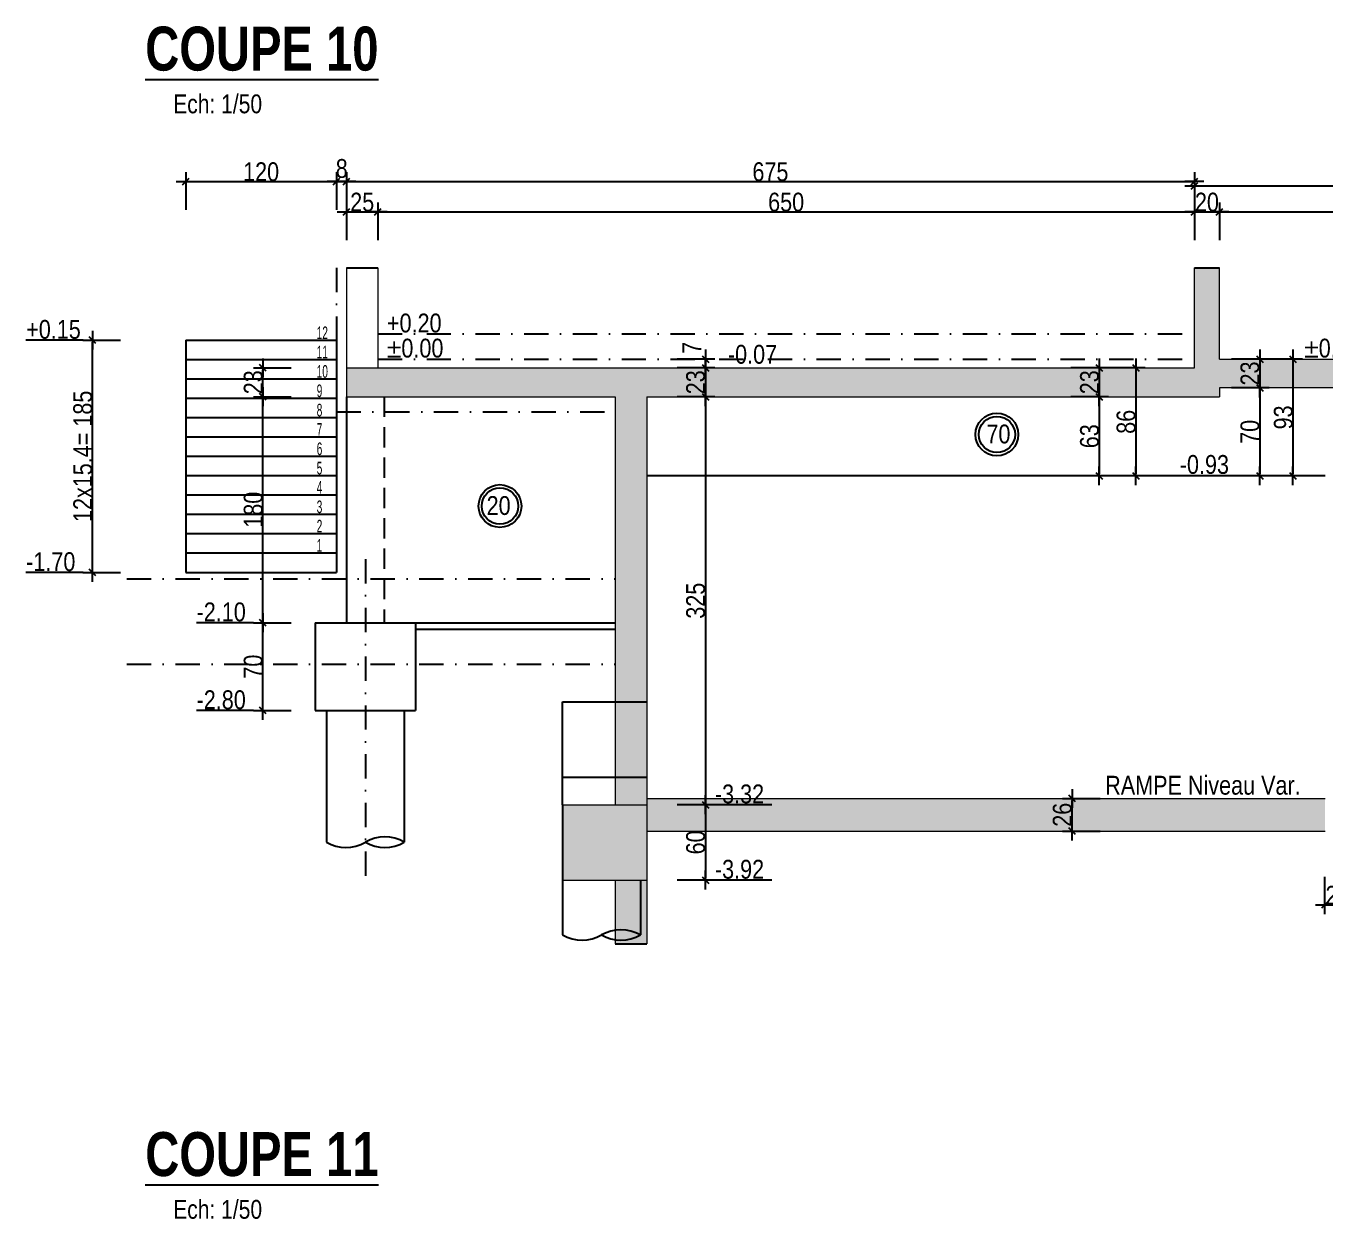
# Model space of a CAD drawing. Header units: centimetres. Extents: x 0 to 23018, y -29024 to -24812.
# Drawn here: x 18714 to 19749, y -28026 to -27075 of the extents above; entities that cross this region are included whole.
import ezdxf
from ezdxf.enums import TextEntityAlignment as Align

# ---------------------------------------------------------------- set-up
doc = ezdxf.new("R2010")
doc.units = ezdxf.units.CM
doc.header["$LTSCALE"] = 25.4
doc.header["$PDMODE"] = 1
doc.header["$PDSIZE"] = -2
doc.linetypes.add('CACHEX2', pattern=[19.05, 12.7, -6.35])
doc.linetypes.add('TIRETPTX2', pattern=[50.8, 25.4, -12.7, 0, -12.7])
for name, color, linetype in [('01_linteaux', 2, 'Continuous'), ('01_murs_sup', 2, 'CACHEX2'), ('01_poch_BN', 9, 'Continuous'), ('01_texte', 230, 'Continuous'), ('AA_COTES', 2, 'Continuous')]:
    doc.layers.add(name, color=color, linetype=linetype)
doc.layers.add('01_murs_coup', color=5, linetype='Continuous', lineweight=60)
doc.styles.add('ARIAL NA', font='ARIALN.TTF')
doc.styles.add('impact', font='impact.ttf')
doc.styles.add('MATTE_TXT', font='arial.ttf')
doc.styles.add('STYLE2', font='ARIALN.TTF')
doc.dimstyles.new('JB50', dxfattribs={"dimscale": 0.1, "dimtxt": 150, "dimasz": 15, "dimexe": 0.1, "dimexo": 0.1, "dimgap": 0.09, "dimtad": 1, "dimdec": 1, "dimdsep": 46, "dimtxsty": 'STYLE2', "dimblk1": 'BOND_G', "dimblk2": 'BOND_D', "dimsah": 1, "dimcen": 1.5, "dimdle": 0.01, "dimse1": 1, "dimse2": 1, "dimclrd": 4, "dimclre": 2, "dimclrt": 6, "dimazin": 2, "dimtfac": 2.333333, "dimtdec": 1, "dimtix": 1, "dimtmove": 2, "dimatfit": 3, "dimldrblk": 'BOND_G', "dimfxl": 1, "dimtolj": 1, "dimtzin": 0, "dimarcsym": 0})

# ---------------------------------------------------------------- blocks, each defined once
blk = doc.blocks.new('BOND_G')
at = {"layer": 'AA_COTES', "color": 0}
for p, q in [((0, -5), (0, 15)), ((5, 0), (-5, 0)), ((1.77, 1.77), (-1.77, -1.77))]:
    blk.add_line(p, q, dxfattribs=at)
blk = doc.blocks.new('BOND_D')
at = {"layer": 'AA_COTES', "color": 0}
for p, q in [((5, 0), (-5, 0)), ((-1.77, -1.77), (1.77, 1.77)), ((0, 5), (0, -15))]:
    blk.add_line(p, q, dxfattribs=at)
blk = doc.blocks.new('*D240')
at = {"color": 4, "lineweight": -2, "transparency": 16777216}
blk.add_line((19646.1, -27223.6), (19663.1, -27223.6), dxfattribs=at)
at = {"layer": 'Defpoints', "color": 0, "transparency": 16777216}
for p in [(19664.6, -27223.6), (19644.6, -27268.1), (19664.6, -27268.1)]:
    blk.add_point(p, dxfattribs=at)
at = {"color": 4, "lineweight": -2, "transparency": 16777216, "xscale": 1.5, "yscale": 1.5, "zscale": 1.5, "rotation": 180}
blk.add_blockref('BOND_G', (19644.6, -27223.6), dxfattribs=at)
at = {"color": 4, "lineweight": -2, "transparency": 16777216, "xscale": 1.5, "yscale": 1.5, "zscale": 1.5}
blk.add_blockref('BOND_D', (19664.6, -27223.6), dxfattribs=at)
at = {"color": 6, "transparency": 16777216, "insert": (19654.6, -27215.9), "char_height": 15, "attachment_point": 5, "style": 'STYLE2'}
blk.add_mtext('\\A1;20', dxfattribs=at)
blk = doc.blocks.new('*D241')
at = {"color": 4, "lineweight": -2, "transparency": 16777216}
blk.add_line((19666.1, -27223.6), (19915.1, -27223.6), dxfattribs=at)
at = {"layer": 'Defpoints', "color": 0, "transparency": 16777216}
for p in [(19916.6, -27223.6), (19664.6, -27268.1), (19916.6, -27268.1)]:
    blk.add_point(p, dxfattribs=at)
at = {"color": 4, "lineweight": -2, "transparency": 16777216, "xscale": 1.5, "yscale": 1.5, "zscale": 1.5, "rotation": 180}
blk.add_blockref('BOND_G', (19664.6, -27223.6), dxfattribs=at)
at = {"color": 4, "lineweight": -2, "transparency": 16777216, "xscale": 1.5, "yscale": 1.5, "zscale": 1.5}
blk.add_blockref('BOND_D', (19916.6, -27223.6), dxfattribs=at)
at = {"color": 6, "transparency": 16777216, "insert": (19790.6, -27215.9), "char_height": 15, "attachment_point": 5, "style": 'STYLE2'}
blk.add_mtext('\\A1;252', dxfattribs=at)
blk = doc.blocks.new('*D242')
at = {"color": 4, "lineweight": -2, "transparency": 16777216}
blk.add_line((18996.1, -27223.6), (19643.1, -27223.6), dxfattribs=at)
at = {"layer": 'Defpoints', "color": 0, "transparency": 16777216}
for p in [(19644.6, -27223.6), (18994.6, -27268.1), (19644.6, -27268.1)]:
    blk.add_point(p, dxfattribs=at)
at = {"color": 4, "lineweight": -2, "transparency": 16777216, "xscale": 1.5, "yscale": 1.5, "zscale": 1.5, "rotation": 180}
blk.add_blockref('BOND_G', (18994.6, -27223.6), dxfattribs=at)
at = {"color": 4, "lineweight": -2, "transparency": 16777216, "xscale": 1.5, "yscale": 1.5, "zscale": 1.5}
blk.add_blockref('BOND_D', (19644.6, -27223.6), dxfattribs=at)
at = {"color": 6, "transparency": 16777216, "insert": (19319.6, -27215.9), "char_height": 15, "attachment_point": 5, "style": 'STYLE2'}
blk.add_mtext('\\A1;650', dxfattribs=at)
blk = doc.blocks.new('*D243')
at = {"color": 4, "lineweight": -2, "transparency": 16777216}
blk.add_line((18971.1, -27223.6), (18993.1, -27223.6), dxfattribs=at)
at = {"layer": 'Defpoints', "color": 0, "transparency": 16777216}
for p in [(18994.6, -27223.6), (18969.6, -27268.1), (18994.6, -27268.1)]:
    blk.add_point(p, dxfattribs=at)
at = {"color": 4, "lineweight": -2, "transparency": 16777216, "xscale": 1.5, "yscale": 1.5, "zscale": 1.5, "rotation": 180}
blk.add_blockref('BOND_G', (18969.6, -27223.6), dxfattribs=at)
at = {"color": 4, "lineweight": -2, "transparency": 16777216, "xscale": 1.5, "yscale": 1.5, "zscale": 1.5}
blk.add_blockref('BOND_D', (18994.6, -27223.6), dxfattribs=at)
at = {"color": 6, "transparency": 16777216, "insert": (18982.1, -27215.9), "char_height": 15, "attachment_point": 5, "style": 'STYLE2'}
blk.add_mtext('\\A1;25', dxfattribs=at)
blk = doc.blocks.new('*D201')
at = {"color": 4, "lineweight": -2, "transparency": 16777216}
blk.add_line((18971.1, -27199.4), (19643.1, -27199.4), dxfattribs=at)
at = {"layer": 'Defpoints', "color": 0, "transparency": 16777216}
for p in [(19644.6, -27199.4), (18969.6, -27238.9), (19644.6, -27246.1)]:
    blk.add_point(p, dxfattribs=at)
at = {"color": 4, "lineweight": -2, "transparency": 16777216, "xscale": 1.5, "yscale": 1.5, "zscale": 1.5, "rotation": 180}
blk.add_blockref('BOND_G', (18969.6, -27199.4), dxfattribs=at)
at = {"color": 4, "lineweight": -2, "transparency": 16777216, "xscale": 1.5, "yscale": 1.5, "zscale": 1.5}
blk.add_blockref('BOND_D', (19644.6, -27199.4), dxfattribs=at)
at = {"color": 6, "transparency": 16777216, "insert": (19307.1, -27191.7), "char_height": 15, "attachment_point": 5, "style": 'STYLE2'}
blk.add_mtext('\\A1;675', dxfattribs=at)
blk = doc.blocks.new('*D244')
at = {"color": 4, "lineweight": -2, "transparency": 16777216}
blk.add_line((19646.1, -27202.9), (19935.1, -27202.9), dxfattribs=at)
at = {"layer": 'Defpoints', "color": 0, "transparency": 16777216}
for p in [(19936.6, -27202.9), (19644.6, -27308), (19936.6, -27308)]:
    blk.add_point(p, dxfattribs=at)
at = {"color": 4, "lineweight": -2, "transparency": 16777216, "xscale": 1.5, "yscale": 1.5, "zscale": 1.5, "rotation": 180}
blk.add_blockref('BOND_G', (19644.6, -27202.9), dxfattribs=at)
at = {"color": 4, "lineweight": -2, "transparency": 16777216, "xscale": 1.5, "yscale": 1.5, "zscale": 1.5}
blk.add_blockref('BOND_D', (19936.6, -27202.9), dxfattribs=at)
at = {"color": 6, "transparency": 16777216, "insert": (19790.6, -27195.2), "char_height": 15, "attachment_point": 5, "style": 'STYLE2'}
blk.add_mtext('\\A1;292', dxfattribs=at)
blk = doc.blocks.new('*D245')
at = {"color": 4, "lineweight": -2, "transparency": 16777216}
blk.add_line((18843.1, -27199.4), (18960.1, -27199.4), dxfattribs=at)
at = {"layer": 'Defpoints', "color": 0, "transparency": 16777216}
for p in [(18961.6, -27199.4), (18841.6, -27325.8), (18961.6, -27325.8)]:
    blk.add_point(p, dxfattribs=at)
at = {"color": 4, "lineweight": -2, "transparency": 16777216, "xscale": 1.5, "yscale": 1.5, "zscale": 1.5, "rotation": 180}
blk.add_blockref('BOND_G', (18841.6, -27199.4), dxfattribs=at)
at = {"color": 4, "lineweight": -2, "transparency": 16777216, "xscale": 1.5, "yscale": 1.5, "zscale": 1.5}
blk.add_blockref('BOND_D', (18961.6, -27199.4), dxfattribs=at)
at = {"color": 6, "transparency": 16777216, "insert": (18901.6, -27191.7), "char_height": 15, "attachment_point": 5, "style": 'STYLE2'}
blk.add_mtext('\\A1;120', dxfattribs=at)
blk = doc.blocks.new('*D203')
at = {"color": 4, "lineweight": -2, "transparency": 16777216}
blk.add_line((18963.1, -27199.4), (18968.1, -27199.4), dxfattribs=at)
at = {"layer": 'Defpoints', "color": 0, "transparency": 16777216}
for p in [(18961.6, -27206.9), (18969.6, -27199.4), (18969.6, -27206.9)]:
    blk.add_point(p, dxfattribs=at)
at = {"color": 4, "lineweight": -2, "transparency": 16777216, "xscale": 1.5, "yscale": 1.5, "zscale": 1.5, "rotation": 180}
blk.add_blockref('BOND_G', (18961.6, -27199.4), dxfattribs=at)
at = {"color": 4, "lineweight": -2, "transparency": 16777216, "xscale": 1.5, "yscale": 1.5, "zscale": 1.5}
blk.add_blockref('BOND_D', (18969.6, -27199.4), dxfattribs=at)
at = {"color": 6, "transparency": 16777216, "insert": (18965.8, -27189.1), "char_height": 15, "attachment_point": 5, "style": 'STYLE2'}
blk.add_mtext('\\A1;8', dxfattribs=at)
blk = doc.blocks.new('*D204')
at = {"color": 4, "lineweight": -2, "transparency": 16777216}
blk.add_line((18767.3, -27509.3), (18767.3, -27327.3), dxfattribs=at)
at = {"layer": 'Defpoints', "color": 0, "transparency": 16777216}
for p in [(18767.3, -27325.8), (18859, -27325.8), (18859, -27510.8)]:
    blk.add_point(p, dxfattribs=at)
at = {"color": 4, "lineweight": -2, "transparency": 16777216, "xscale": 1.5, "yscale": 1.5, "zscale": 1.5}
for name, p, rotation in [('BOND_D', (18767.3, -27325.8), 90), ('BOND_G', (18767.3, -27510.8), 270)]:
    blk.add_blockref(name, p, dxfattribs=dict(at, rotation=rotation))
at = {"color": 6, "transparency": 16777216, "insert": (18759.7, -27418.3), "char_height": 15, "attachment_point": 5, "rotation": 90, "style": 'STYLE2'}
blk.add_mtext('\\A1;12x15.4= 185', dxfattribs=at)
blk = doc.blocks.new('*D207')
at = {"color": 4, "lineweight": -2, "transparency": 16777216}
blk.add_line((18903, -27549.3), (18903, -27372.3), dxfattribs=at)
at = {"layer": 'Defpoints', "color": 0, "transparency": 16777216}
for p in [(18903, -27370.8), (19017.5, -27370.8), (19017.5, -27550.8)]:
    blk.add_point(p, dxfattribs=at)
at = {"color": 4, "lineweight": -2, "transparency": 16777216, "xscale": 1.5, "yscale": 1.5, "zscale": 1.5}
for name, p, rotation in [('BOND_D', (18903, -27370.8), 90), ('BOND_G', (18903, -27550.8), 270)]:
    blk.add_blockref(name, p, dxfattribs=dict(at, rotation=rotation))
at = {"color": 6, "transparency": 16777216, "insert": (18895.4, -27460.8), "char_height": 15, "attachment_point": 5, "rotation": 90, "style": 'STYLE2'}
blk.add_mtext('\\A1;180', dxfattribs=at)
blk = doc.blocks.new('*D208')
at = {"color": 4, "lineweight": -2, "transparency": 16777216}
blk.add_line((18903, -27619.3), (18903, -27552.3), dxfattribs=at)
at = {"layer": 'Defpoints', "color": 0, "transparency": 16777216}
for p in [(18903, -27550.8), (18944.6, -27550.8), (18944.6, -27620.8)]:
    blk.add_point(p, dxfattribs=at)
at = {"color": 4, "lineweight": -2, "transparency": 16777216, "xscale": 1.5, "yscale": 1.5, "zscale": 1.5}
for name, p, rotation in [('BOND_D', (18903, -27550.8), 90), ('BOND_G', (18903, -27620.8), 270)]:
    blk.add_blockref(name, p, dxfattribs=dict(at, rotation=rotation))
at = {"color": 6, "transparency": 16777216, "insert": (18895.4, -27585.8), "char_height": 15, "attachment_point": 5, "rotation": 90, "style": 'STYLE2'}
blk.add_mtext('\\A1;70', dxfattribs=at)
blk = doc.blocks.new('*D209')
at = {"color": 4, "lineweight": -2, "transparency": 16777216}
blk.add_line((18903, -27369.3), (18903, -27349.3), dxfattribs=at)
at = {"layer": 'Defpoints', "color": 0, "transparency": 16777216}
for p in [(18903, -27347.8), (19070.6, -27347.8), (19065, -27370.8)]:
    blk.add_point(p, dxfattribs=at)
at = {"color": 4, "lineweight": -2, "transparency": 16777216, "xscale": 1.5, "yscale": 1.5, "zscale": 1.5}
for name, p, rotation in [('BOND_D', (18903, -27347.8), 90), ('BOND_G', (18903, -27370.8), 270)]:
    blk.add_blockref(name, p, dxfattribs=dict(at, rotation=rotation))
at = {"color": 6, "transparency": 16777216, "insert": (18895.4, -27359.3), "char_height": 15, "attachment_point": 5, "rotation": 90, "style": 'STYLE2'}
blk.add_mtext('\\A1;23', dxfattribs=at)
blk = doc.blocks.new('*D210')
at = {"color": 4, "lineweight": -2, "transparency": 16777216}
blk.add_line((19255.3, -27372.3), (19255.3, -27694.3), dxfattribs=at)
at = {"layer": 'Defpoints', "color": 0, "transparency": 16777216}
for p in [(19246, -27370.8), (19208.6, -27695.8), (19255.3, -27695.8)]:
    blk.add_point(p, dxfattribs=at)
at = {"color": 4, "lineweight": -2, "transparency": 16777216, "xscale": 1.5, "yscale": 1.5, "zscale": 1.5}
for name, p, rotation in [('BOND_G', (19255.3, -27370.8), 90), ('BOND_D', (19255.3, -27695.8), 270)]:
    blk.add_blockref(name, p, dxfattribs=dict(at, rotation=rotation))
at = {"color": 6, "transparency": 16777216, "insert": (19247.6, -27533.3), "char_height": 15, "attachment_point": 5, "rotation": 90, "style": 'STYLE2'}
blk.add_mtext('\\A1;325', dxfattribs=at)
blk = doc.blocks.new('*D211')
at = {"color": 4, "lineweight": -2, "transparency": 16777216}
blk.add_line((19255.3, -27697.3), (19255.3, -27754.3), dxfattribs=at)
at = {"layer": 'Defpoints', "color": 0, "transparency": 16777216}
for p in [(19247.8, -27695.8), (19208.6, -27755.8), (19255.3, -27755.8)]:
    blk.add_point(p, dxfattribs=at)
at = {"color": 4, "lineweight": -2, "transparency": 16777216, "xscale": 1.5, "yscale": 1.5, "zscale": 1.5}
for name, p, rotation in [('BOND_G', (19255.3, -27695.8), 90), ('BOND_D', (19255.3, -27755.8), 270)]:
    blk.add_blockref(name, p, dxfattribs=dict(at, rotation=rotation))
at = {"color": 6, "transparency": 16777216, "insert": (19247.6, -27725.8), "char_height": 15, "attachment_point": 5, "rotation": 90, "style": 'STYLE2'}
blk.add_mtext('\\A1;60', dxfattribs=at)
blk = doc.blocks.new('*D212')
at = {"color": 4, "lineweight": -2, "transparency": 16777216}
blk.add_line((19255.3, -27349.3), (19255.3, -27369.3), dxfattribs=at)
at = {"layer": 'Defpoints', "color": 0, "transparency": 16777216}
for p in [(19284.7, -27347.8), (19255.3, -27370.8), (19284.7, -27370.8)]:
    blk.add_point(p, dxfattribs=at)
at = {"color": 4, "lineweight": -2, "transparency": 16777216, "xscale": 1.5, "yscale": 1.5, "zscale": 1.5}
for name, p, rotation in [('BOND_G', (19255.3, -27347.8), 90), ('BOND_D', (19255.3, -27370.8), 270)]:
    blk.add_blockref(name, p, dxfattribs=dict(at, rotation=rotation))
at = {"color": 6, "transparency": 16777216, "insert": (19247.6, -27359.3), "char_height": 15, "attachment_point": 5, "rotation": 90, "style": 'STYLE2'}
blk.add_mtext('\\A1;23', dxfattribs=at)
blk = doc.blocks.new('*D213')
at = {"color": 4, "lineweight": -2, "transparency": 16777216}
blk.add_line((19255.3, -27342.3), (19255.3, -27346.3), dxfattribs=at)
at = {"layer": 'Defpoints', "color": 0, "transparency": 16777216}
for p in [(19287.2, -27340.8), (19255.3, -27347.8), (19287.2, -27347.8)]:
    blk.add_point(p, dxfattribs=at)
at = {"color": 4, "lineweight": -2, "transparency": 16777216, "xscale": 1.5, "yscale": 1.5, "zscale": 1.5}
for name, p, rotation in [('BOND_G', (19255.3, -27340.8), 90), ('BOND_D', (19255.3, -27347.8), 270)]:
    blk.add_blockref(name, p, dxfattribs=dict(at, rotation=rotation))
at = {"color": 6, "transparency": 16777216, "insert": (19244.5, -27331.9), "char_height": 15, "attachment_point": 5, "rotation": 90, "style": 'STYLE2'}
blk.add_mtext('\\A1;7', dxfattribs=at)
blk = doc.blocks.new('*D214')
at = {"color": 4, "lineweight": -2, "transparency": 16777216}
blk.add_line((19597.9, -27349.3), (19597.9, -27432.3), dxfattribs=at)
at = {"layer": 'Defpoints', "color": 0, "transparency": 16777216}
for p in [(19610.7, -27347.8), (19597.9, -27433.8), (19610.7, -27433.8)]:
    blk.add_point(p, dxfattribs=at)
at = {"color": 4, "lineweight": -2, "transparency": 16777216, "xscale": 1.5, "yscale": 1.5, "zscale": 1.5}
for name, p, rotation in [('BOND_G', (19597.9, -27347.8), 90), ('BOND_D', (19597.9, -27433.8), 270)]:
    blk.add_blockref(name, p, dxfattribs=dict(at, rotation=rotation))
at = {"color": 6, "transparency": 16777216, "insert": (19590.3, -27390.8), "char_height": 15, "attachment_point": 5, "rotation": 90, "style": 'STYLE2'}
blk.add_mtext('\\A1;86', dxfattribs=at)
blk = doc.blocks.new('*D215')
at = {"color": 4, "lineweight": -2, "transparency": 16777216}
blk.add_line((19568.8, -27349.3), (19568.8, -27369.3), dxfattribs=at)
at = {"layer": 'Defpoints', "color": 0, "transparency": 16777216}
for p in [(19565.9, -27347.8), (19565.9, -27370.8), (19568.8, -27370.8)]:
    blk.add_point(p, dxfattribs=at)
at = {"color": 4, "lineweight": -2, "transparency": 16777216, "xscale": 1.5, "yscale": 1.5, "zscale": 1.5}
for name, p, rotation in [('BOND_G', (19568.8, -27347.8), 90), ('BOND_D', (19568.8, -27370.8), 270)]:
    blk.add_blockref(name, p, dxfattribs=dict(at, rotation=rotation))
at = {"color": 6, "transparency": 16777216, "insert": (19561.2, -27359.3), "char_height": 15, "attachment_point": 5, "rotation": 90, "style": 'STYLE2'}
blk.add_mtext('\\A1;23', dxfattribs=at)
blk = doc.blocks.new('*D216')
at = {"color": 4, "lineweight": -2, "transparency": 16777216}
blk.add_line((19568.8, -27372.3), (19568.8, -27432.3), dxfattribs=at)
at = {"layer": 'Defpoints', "color": 0, "transparency": 16777216}
for p in [(19561.3, -27370.8), (19561.3, -27433.8), (19568.8, -27433.8)]:
    blk.add_point(p, dxfattribs=at)
at = {"color": 4, "lineweight": -2, "transparency": 16777216, "xscale": 1.5, "yscale": 1.5, "zscale": 1.5}
for name, p, rotation in [('BOND_G', (19568.8, -27370.8), 90), ('BOND_D', (19568.8, -27433.8), 270)]:
    blk.add_blockref(name, p, dxfattribs=dict(at, rotation=rotation))
at = {"color": 6, "transparency": 16777216, "insert": (19561.2, -27402.3), "char_height": 15, "attachment_point": 5, "rotation": 90, "style": 'STYLE2'}
blk.add_mtext('\\A1;63', dxfattribs=at)
blk = doc.blocks.new('*D192')
at = {"color": 4, "lineweight": -2, "transparency": 16777216}
blk.add_line((19696.6, -27342.3), (19696.6, -27362.3), dxfattribs=at)
at = {"layer": 'Defpoints', "color": 0, "transparency": 16777216}
for p in [(19707.1, -27340.8), (19696.6, -27363.8), (19707.1, -27363.8)]:
    blk.add_point(p, dxfattribs=at)
at = {"color": 4, "lineweight": -2, "transparency": 16777216, "xscale": 1.5, "yscale": 1.5, "zscale": 1.5}
for name, p, rotation in [('BOND_G', (19696.6, -27340.8), 90), ('BOND_D', (19696.6, -27363.8), 270)]:
    blk.add_blockref(name, p, dxfattribs=dict(at, rotation=rotation))
at = {"color": 6, "transparency": 16777216, "insert": (19688.9, -27352.3), "char_height": 15, "attachment_point": 5, "rotation": 90, "style": 'STYLE2'}
blk.add_mtext('\\A1;23', dxfattribs=at)
blk = doc.blocks.new('*D217')
at = {"color": 4, "lineweight": -2, "transparency": 16777216}
blk.add_line((19696.6, -27365.3), (19696.6, -27432.3), dxfattribs=at)
at = {"layer": 'Defpoints', "color": 0, "transparency": 16777216}
for p in [(19704.1, -27363.8), (19696.6, -27433.8), (19699.1, -27433.8)]:
    blk.add_point(p, dxfattribs=at)
at = {"color": 4, "lineweight": -2, "transparency": 16777216, "xscale": 1.5, "yscale": 1.5, "zscale": 1.5}
for name, p, rotation in [('BOND_G', (19696.6, -27363.8), 90), ('BOND_D', (19696.6, -27433.8), 270)]:
    blk.add_blockref(name, p, dxfattribs=dict(at, rotation=rotation))
at = {"color": 6, "transparency": 16777216, "insert": (19688.9, -27398.8), "char_height": 15, "attachment_point": 5, "rotation": 90, "style": 'STYLE2'}
blk.add_mtext('\\A1;70', dxfattribs=at)
blk = doc.blocks.new('*D193')
at = {"color": 4, "lineweight": -2, "transparency": 16777216}
blk.add_line((19723.1, -27342.3), (19723.1, -27432.3), dxfattribs=at)
at = {"layer": 'Defpoints', "color": 0, "transparency": 16777216}
for p in [(19723.1, -27340.8), (19723.1, -27433.8), (19723.1, -27433.8)]:
    blk.add_point(p, dxfattribs=at)
at = {"color": 4, "lineweight": -2, "transparency": 16777216, "xscale": 1.5, "yscale": 1.5, "zscale": 1.5}
for name, p, rotation in [('BOND_G', (19723.1, -27340.8), 90), ('BOND_D', (19723.1, -27433.8), 270)]:
    blk.add_blockref(name, p, dxfattribs=dict(at, rotation=rotation))
at = {"color": 6, "transparency": 16777216, "insert": (19715.5, -27387.3), "char_height": 15, "attachment_point": 5, "rotation": 90, "style": 'STYLE2'}
blk.add_mtext('\\A1;93', dxfattribs=at)
blk = doc.blocks.new('*D222')
at = {"color": 4, "lineweight": -2, "transparency": 16777216}
blk.add_line((19767.1, -27775.6), (19750.1, -27775.6), dxfattribs=at)
at = {"layer": 'Defpoints', "color": 0, "transparency": 16777216}
for p in [(19748.6, -27714.8), (19768.6, -27714.8), (19748.6, -27775.6)]:
    blk.add_point(p, dxfattribs=at)
at = {"color": 4, "lineweight": -2, "transparency": 16777216, "xscale": 1.5, "yscale": 1.5, "zscale": 1.5, "rotation": 180}
blk.add_blockref('BOND_D', (19748.6, -27775.6), dxfattribs=at)
at = {"color": 4, "lineweight": -2, "transparency": 16777216, "xscale": 1.5, "yscale": 1.5, "zscale": 1.5}
blk.add_blockref('BOND_G', (19768.6, -27775.6), dxfattribs=at)
at = {"color": 6, "transparency": 16777216, "insert": (19758.6, -27768), "char_height": 15, "attachment_point": 5, "style": 'STYLE2'}
blk.add_mtext('\\A1;20', dxfattribs=at)
blk = doc.blocks.new('*D225')
at = {"color": 4, "lineweight": -2, "transparency": 16777216}
blk.add_line((19547.2, -27715.3), (19547.2, -27692.3), dxfattribs=at)
at = {"layer": 'Defpoints', "color": 0, "transparency": 16777216}
for p in [(19547.2, -27690.8), (19561.4, -27690.8), (19561.4, -27716.8)]:
    blk.add_point(p, dxfattribs=at)
at = {"color": 4, "lineweight": -2, "transparency": 16777216, "xscale": 1.5, "yscale": 1.5, "zscale": 1.5}
for name, p, rotation in [('BOND_D', (19547.2, -27690.8), 90), ('BOND_G', (19547.2, -27716.8), 270)]:
    blk.add_blockref(name, p, dxfattribs=dict(at, rotation=rotation))
at = {"color": 6, "transparency": 16777216, "insert": (19539.5, -27703.8), "char_height": 15, "attachment_point": 5, "rotation": 90, "style": 'STYLE2'}
blk.add_mtext('\\A1;26', dxfattribs=at)

msp = doc.modelspace()

# ---------------------------------------------------------------- hatches: boundary and pattern name
at = {"layer": '01_poch_BN'}
h = msp.add_hatch(color=256, dxfattribs=at)
h.dxf.hatch_style = 1
h.paths.add_polyline_path([(20378.62, -27347.83), (19936.62, -27347.83), (19916.62, -27347.83), (19916.62, -27340.83), (19664.62, -27340.83), (19664.62, -27268.1), (19644.62, -27268.1), (19644.62, -27347.83), (18969.62, -27347.83), (18969.62, -27370.83), (19183.62, -27370.83), (19183.62, -27695.83), (19208.62, -27695.83), (19208.62, -27370.83), (19664.62, -27370.83), (19664.62, -27363.83), (19890.62, -27363.83), (19890.62, -27409.83), (19960.62, -27409.83), (19960.62, -27370.83), (20368.62, -27370.83), (20368.62, -27409.83), (20375.62, -27409.83), (20375.62, -27433.83), (20378.62, -27433.83)])
h.paths.add_polyline_path([(19748.62, -27690.83), (19208.62, -27690.83), (19208.62, -27716.83), (19748.62, -27716.83)])
h.paths.add_polyline_path([(19208.62, -27695.83), (19141.62, -27695.83), (19141.62, -27755.83), (19208.62, -27755.83)])
h.paths.add_polyline_path([(19208.62, -27755.83), (19183.62, -27755.83), (19183.62, -27806.67), (19208.62, -27806.67)])
h.paths.add_polyline_path([(19263.13, -27372.47), (19263.13, -27345.86), (19231.9, -27345.86), (19231.9, -27372.47)], flags=25)
h.paths.add_polyline_path([(19576.69, -27372.47), (19576.69, -27345.86), (19545.46, -27345.86), (19545.46, -27372.47)], flags=25)
h.paths.add_polyline_path([(19704.44, -27365.47), (19704.44, -27338.86), (19673.21, -27338.86), (19673.21, -27365.47)], flags=25)
h.paths.add_polyline_path([(20251.42, -27372.47), (20251.42, -27345.86), (20220.2, -27345.86), (20220.2, -27372.47)], flags=25)
h.paths.add_polyline_path([(19555.03, -27716.97), (19555.03, -27690.36), (19523.8, -27690.36), (19523.8, -27716.97)], flags=9)

# ---------------------------------------------------------------- linework, layer by layer
at = {"layer": '01_linteaux', "linetype": 'TIRETPTX2', "ltscale": 0.03}
for p, q in [((18961.62, -27268.1), (18961.62, -27325.83)), ((18994.62, -27320.83), (19644.62, -27320.83)), ((18994.62, -27340.83), (19644.62, -27340.83)), ((18961.62, -27382.83), (19183.62, -27382.83)), ((18984.62, -27500.2), (18984.62, -27752.41)), ((18794.71, -27515.83), (19183.62, -27515.83)), ((18794.71, -27583.83), (19183.62, -27583.83))]:
    msp.add_line(p, q, dxfattribs=at)
at = {"layer": '01_linteaux', "linetype": 'Continuous'}
for p, q in [((18841.62, -27325.83), (18841.62, -27510.83)), ((18841.62, -27325.83), (18961.62, -27325.83)), ((18961.62, -27325.83), (18961.62, -27510.83)), ((18841.62, -27341.23), (18961.62, -27341.23)), ((18841.62, -27356.63), (18961.62, -27356.63)), ((18841.62, -27372.03), (18961.62, -27372.03)), ((18969.62, -27370.83), (18969.62, -27550.83)), ((18841.62, -27387.43), (18961.62, -27387.43)), ((18841.62, -27402.83), (18961.62, -27402.83)), ((18841.62, -27418.23), (18961.62, -27418.23)), ((18841.62, -27433.63), (18961.62, -27433.63)), ((19748.62, -27433.83), (19208.62, -27433.83)), ((18841.62, -27449.03), (18961.62, -27449.03)), ((18841.62, -27464.43), (18961.62, -27464.43)), ((18841.62, -27479.83), (18961.62, -27479.83)), ((18841.62, -27495.23), (18961.62, -27495.23)), ((18841.62, -27510.83), (18961.62, -27510.83)), ((18944.62, -27550.83), (19024.62, -27550.83)), ((18944.62, -27550.83), (18944.62, -27620.83)), ((19024.62, -27550.83), (19024.62, -27620.83)), ((19024.62, -27550.83), (19183.62, -27550.83)), ((19024.62, -27555.83), (19183.62, -27555.83)), ((18944.62, -27620.83), (19024.62, -27620.83)), ((18953.62, -27620.83), (18953.62, -27725.6)), ((19015.62, -27620.83), (19015.62, -27725.6)), ((19141.62, -27613.83), (19208.62, -27613.83)), ((19141.62, -27673.83), (19141.62, -27613.83)), ((19141.62, -27673.83), (19208.62, -27673.83)), ((19141.62, -27695.83), (19141.62, -27673.83)), ((19141.62, -27695.83), (19141.62, -27799.56)), ((19203.62, -27755.83), (19203.62, -27799.56))]:
    msp.add_line(p, q, dxfattribs=at)
for centre, start, end in [((18969.12, -27698.94), 239.82318, 300.17682), ((19000.12, -27752.26), 59.82318, 120.17682), ((19000.12, -27698.94), 239.82318, 300.17682), ((19188.12, -27826.22), 59.82318, 120.17682), ((19157.12, -27772.9), 239.82318, 300.17682), ((19188.12, -27772.9), 239.82318, 300.17682)]:
    msp.add_arc(centre, 30.84, start, end, dxfattribs=at)
at = {"layer": '01_murs_coup', "linetype": 'Continuous', "lineweight": 5}
for p, q in [((18969.62, -27268.1), (18969.62, -27370.83)), ((18994.62, -27268.1), (18994.62, -27347.83)), ((19644.62, -27347.83), (19644.62, -27268.1)), ((19664.62, -27340.83), (19664.62, -27268.1)), ((19664.62, -27340.83), (19916.62, -27340.83)), ((18969.62, -27347.83), (19644.62, -27347.83)), ((19664.62, -27363.83), (19664.62, -27370.83)), ((19890.62, -27363.83), (19664.62, -27363.83)), ((18969.62, -27370.83), (19183.62, -27370.83)), ((19183.62, -27370.83), (19183.62, -27695.83)), ((19208.62, -27370.83), (19208.62, -27806.67)), ((19208.62, -27370.83), (19664.62, -27370.83)), ((19208.62, -27690.83), (19748.62, -27690.83)), ((19141.62, -27695.83), (19141.62, -27755.83)), ((19141.62, -27695.83), (19208.62, -27695.83)), ((19208.62, -27716.83), (19748.62, -27716.83)), ((19141.62, -27755.83), (19208.62, -27755.83)), ((19183.62, -27755.83), (19183.62, -27806.67))]:
    msp.add_line(p, q, dxfattribs=at)
at = {"layer": '01_murs_sup', "ltscale": 0.05}
msp.add_line((18999.62, -27370.83), (18999.62, -27550.83), dxfattribs=at)
at = {"layer": '01_poch_BN'}
for p, q in [((18969.62, -27268.1), (18994.62, -27268.1)), ((19644.62, -27268.1), (19664.62, -27268.1)), ((19183.62, -27806.67), (19208.62, -27806.67))]:
    msp.add_line(p, q, dxfattribs=at)
at = {"layer": '01_texte'}
for p, q in [((18759.85, -27325.83), (18714.42, -27325.83)), ((18759.85, -27510.83), (18714.42, -27510.83)), ((18895.53, -27550.83), (18850.11, -27550.83)), ((18895.53, -27620.83), (18850.11, -27620.83)), ((19308.19, -27695.83), (19262.76, -27695.83)), ((19308.19, -27755.83), (19262.76, -27755.83))]:
    msp.add_line(p, q, dxfattribs=at)
for centre, radius in [((19487.43, -27400.89), 17.03), ((19487.43, -27400.89), 14.45), ((19091.78, -27457.88), 17.03), ((19091.78, -27457.88), 14.45)]:
    msp.add_circle(centre, radius, dxfattribs=at)

# ---------------------------------------------------------------- texts
at = {"layer": '01_texte', "style": 'impact'}
for s, p in [('%%UCOUPE 10', (18902.23, -27121.52)), ('%%UCOUPE 11', (18902.23, -28002.07))]:
    msp.add_text(s, height=35, dxfattribs=at).set_placement(p, align=Align.BOTTOM_CENTER)
at = {"layer": '01_texte', "style": 'MATTE_TXT', "width": 0.8}
for p in [(18867.01, -27149.54), (18867.01, -28030.09)]:
    msp.add_text('Ech: 1/50', height=15, dxfattribs=at).set_placement(p, align=Align.BOTTOM_CENTER)
at = {"layer": '01_texte', "style": 'ARIAL NA'}
for s, p in [('+0.15', (18714.58, -27324.68)), ('+0.20', (19001.8, -27319.6)), ('%%P0.00', (19001.8, -27339.6)), ('-0.07', (19273.25, -27344.52)), ('%%P0.00', (19732.1, -27339.6)), ('70', (19479.05, -27407.98)), ('-0.93', (19632.99, -27432.26)), ('20', (19081.14, -27464.97)), ('-1.70', (18714.58, -27509.68)), ('-2.10', (18850.26, -27549.68)), ('-2.80', (18850.26, -27619.68)), ('RAMPE Niveau Var.', (19573.63, -27687.76)), ('-3.32', (19262.92, -27694.68)), ('-3.92', (19262.92, -27754.68))]:
    msp.add_text(s, height=15, dxfattribs=at).set_placement(p)
at = {"layer": '01_texte', "style": 'ARIAL NA', "width": 0.7}
for s, p in [('12', (18945.88, -27324.87)), ('11', (18945.88, -27340.27)), ('10', (18945.88, -27355.67)), ('9', (18945.88, -27371.07)), ('8', (18945.88, -27386.47)), ('7', (18945.88, -27401.87)), ('6', (18945.88, -27417.27)), ('5', (18945.88, -27432.67)), ('4', (18945.88, -27448.07)), ('3', (18945.88, -27463.47)), ('2', (18945.88, -27478.87)), ('1', (18945.88, -27494.27))]:
    msp.add_text(s, height=10, dxfattribs=at).set_placement(p)

# ---------------------------------------------------------------- dimensions: what is measured, and where the dimension line sits
for base, p1, p2, picture, middle in [((18961.62, -27199.4), (18841.62, -27325.83), (18961.62, -27325.83), '*D245', (18901.62, -27191.73)), ((19644.62, -27199.4), (18969.62, -27238.93), (19644.62, -27246.05), '*D201', (19307.12, -27191.73)), ((19936.62, -27202.9), (19644.62, -27307.97), (19936.62, -27307.97), '*D244', (19790.62, -27195.23)), ((18994.62, -27223.55), (18969.62, -27268.1), (18994.62, -27268.1), '*D243', (18982.12, -27215.88)), ((19644.62, -27223.55), (18994.62, -27268.1), (19644.62, -27268.1), '*D242', (19319.62, -27215.88)), ((19664.62, -27223.55), (19644.62, -27268.1), (19664.62, -27268.1), '*D240', (19654.62, -27215.88)), ((19916.62, -27223.55), (19664.62, -27268.1), (19916.62, -27268.1), '*D241', (19790.62, -27215.88)), ((19748.62, -27775.63), (19768.62, -27714.82), (19748.62, -27714.82), '*D222', (19758.62, -27767.96))]:
    dim = msp.add_linear_dim(base=base, p1=p1, p2=p2, dimstyle='JB50')
    dim.commit()
    dim.dimension.update_dxf_attribs({"geometry": picture, "text_midpoint": middle})
dim = msp.add_linear_dim(base=(18969.62, -27199.4), p1=(18961.62, -27206.9), p2=(18969.62, -27206.9), dimstyle='JB50')
dim.commit()
dim.dimension.update_dxf_attribs({"geometry": '*D203', "text_midpoint": (18965.77, -27189.12), "dimtype": 160})
dim = msp.add_linear_dim(base=(18767.35, -27325.83), p1=(18858.96, -27510.83), p2=(18858.96, -27325.83), angle=90, text='12x15.4= 185', dimstyle='JB50')
dim.commit()
dim.dimension.update_dxf_attribs({"geometry": '*D204', "text_midpoint": (18759.68, -27418.33)})
dim = msp.add_linear_dim(base=(19255.26, -27347.83), p1=(19287.19, -27340.83), p2=(19287.19, -27347.83), angle=90, dimstyle='JB50')
dim.commit()
dim.dimension.update_dxf_attribs({"geometry": '*D213', "text_midpoint": (19244.47, -27331.95), "dimtype": 160})
for base, p1, p2, picture, middle in [((19696.58, -27363.83), (19707.13, -27340.83), (19707.13, -27363.83), '*D192', (19688.91, -27352.33)), ((19723.15, -27433.83), (19723.15, -27340.83), (19723.15, -27433.83), '*D193', (19715.48, -27387.33)), ((18903.03, -27347.83), (19065.03, -27370.83), (19070.64, -27347.83), '*D209', (18895.36, -27359.33)), ((19255.26, -27370.83), (19284.67, -27347.83), (19284.67, -27370.83), '*D212', (19247.6, -27359.33)), ((19568.82, -27370.83), (19565.91, -27347.83), (19565.91, -27370.83), '*D215', (19561.15, -27359.33)), ((19597.94, -27433.83), (19610.68, -27347.83), (19610.68, -27433.83), '*D214', (19590.27, -27390.83)), ((18903.03, -27370.83), (19017.5, -27550.83), (19017.5, -27370.83), '*D207', (18895.36, -27460.83)), ((19255.26, -27695.83), (19246.02, -27370.83), (19208.62, -27695.83), '*D210', (19247.6, -27533.33)), ((19568.82, -27433.83), (19561.32, -27370.83), (19561.32, -27433.83), '*D216', (19561.15, -27402.33)), ((19696.58, -27433.83), (19704.08, -27363.83), (19699.13, -27433.83), '*D217', (19688.91, -27398.83)), ((18903.03, -27550.83), (18944.62, -27620.83), (18944.62, -27550.83), '*D208', (18895.36, -27585.83)), ((19547.16, -27690.83), (19561.45, -27716.83), (19561.45, -27690.83), '*D225', (19539.49, -27703.83)), ((19255.26, -27755.83), (19247.76, -27695.83), (19208.62, -27755.83), '*D211', (19247.6, -27725.83))]:
    dim = msp.add_linear_dim(base=base, p1=p1, p2=p2, angle=90, dimstyle='JB50')
    dim.commit()
    dim.dimension.update_dxf_attribs({"geometry": picture, "text_midpoint": middle})

doc.saveas('drawing.dxf')
